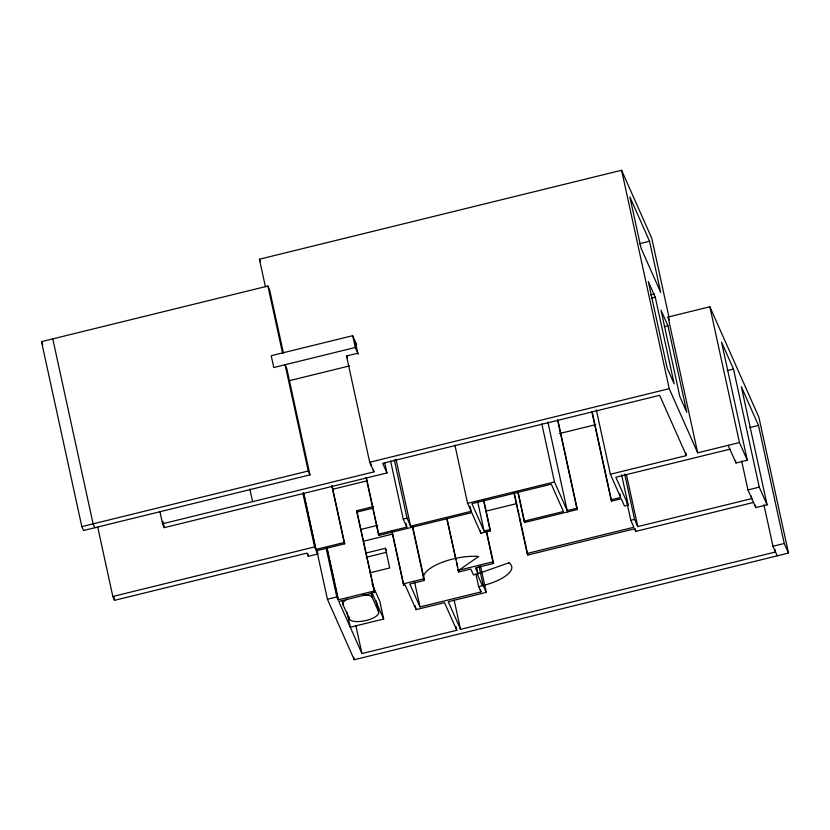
<?xml version="1.0" encoding="UTF-8"?>
<svg xmlns="http://www.w3.org/2000/svg" width="830" height="830" viewBox="0 0 830 830"><rect width="100%" height="100%" fill="white"/><g stroke="black" fill="none" stroke-linecap="round" stroke-linejoin="round"><path stroke-width="1.25" d="M458.129 570.718L478.671 556.474A35.358 12.616 -12.3 0 0 440.211 563.093A35.358 12.616 -12.3 0 0 423.881 579.133M265.424 286.827L259.406 259.23L621.587 170.264L651.768 238.262L668.97 317.153M309.974 474.885L308.252 471.004L285.084 364.744L286.807 368.624L309.974 474.885L83.55 530.495L81.828 526.614L41.5 341.649L267.914 286.028L269.636 289.909L283.404 353.03M639.525 243.719L649.548 241.26L660.701 292.419L641.009 248.046L629.856 196.886L649.548 241.26M356.693 344.72L352.688 335.694L271.223 355.707L273.796 367.514L355.261 347.5L358.27 354.275M159.827 511.176L162.566 523.772L373.946 471.855L369.692 462.258L346.525 355.997L357.803 353.227L355.23 341.421M289.473 380.648L349.534 365.895M650.678 294.889L654.434 293.965M651.529 298.167L655.285 297.244L674.168 383.823L667.175 368.084L648.303 281.495L655.285 297.244M728.169 445.326L736.023 463.005L747.301 460.235L739.457 442.556L697.677 452.817L668.077 317.039L709.847 306.778L758.9 417.293L788.5 553.071L354.254 659.736L327.414 599.26L316.707 550.145M664.176 326.657L667.932 325.733L686.815 412.313L679.884 396.709L661.012 310.13L667.932 325.733M81.828 526.614L308.252 471.004M727.236 370.626L733.502 369.08L759.243 487.148L767.086 504.827L755.808 507.597L747.965 489.918L741.667 461.034M369.692 462.258L669.219 388.689L697.677 452.817M162.566 523.772L164.288 527.641L386.946 472.944L384.736 462.829M332.488 489.316L367.576 480.695M559.327 433.592L595.67 424.67M346.94 612.042L350.25 627.221L383.668 619.014L372.099 592.962L374.61 592.35L356.537 510.772L373.593 506.58M356.537 510.772L357.108 512.058L372.95 508.168M749.729 427.564L758.496 425.417L784.246 543.484L788.5 553.071M361.257 529.343L377.557 525.338M390.577 460.92L403.256 519.103L407.022 518.179L410.58 526.199L471.15 511.322L470.05 506.259M454.902 445.108L467.591 503.302L554.482 481.96L567.762 511.882M97.733 527.216L112.839 596.48L314.601 546.918L315.753 549.491L344.16 542.519L344.73 543.806L316.323 550.778L303.905 493.85M596.334 409.875L610.372 474.262L686.4 455.587L685.85 453.066M366.051 477.426L378.407 534.105L406.814 527.123L405.995 523.325M112.839 596.48L114.55 600.339L306.924 553.091L308.355 556.308L317.755 554.004L316.925 550.228M378.407 534.105L378.978 535.392L471.72 512.608L480.871 533.223L490.478 530.858L483.641 499.504M729.892 449.196L615.839 477.209L628.206 505.055L624.44 505.978L621.234 498.747L611.627 501.102L611.056 499.816L591.832 411.659M363.727 541.17L392.424 534.126M486.235 511.083L516.312 503.696M365.76 553.112L385.411 548.288L386.272 550.217M366.248 557.283L385.898 552.448M517.868 492.304L524.166 521.157L563.435 511.519L551.296 484.17L471.928 503.665L484.056 531.013L489.908 529.571L490.478 530.858M524.166 521.157L524.736 522.444L577.369 509.516L576.798 508.23L567.191 510.595L547.883 422.045M611.056 499.816L620.664 497.461L610.372 474.262M370.045 572.793L389.706 567.959L385.411 548.288M747.965 489.918L759.243 487.148M626.951 502.658L630.8 520.286L634.556 519.362L637.762 526.594L751.804 498.581L751.254 496.05M327.414 599.26L336.814 596.946L338.111 599.883L374.04 591.053M391.791 531.19L403.276 583.874L423.746 578.842L424.452 580.419L409.833 584.009L419.99 606.917L480.985 591.935L480.435 589.414M458.004 570.428L492.885 561.869L493.591 563.435L475.414 567.907L478.018 573.769L473.422 574.9L470.818 569.027L458.7 572.005L446.519 517.744M513.967 492.999L527.143 553.454L633.881 527.237L630.8 520.286M403.276 583.874L403.857 585.16L405.102 584.86L416.1 609.625L444.507 602.642L456.77 630.271L361.942 653.563L338.816 601.46L372.234 593.253M527.143 553.454L527.839 555.021L634.577 528.803L635.718 531.387L753.526 502.451M475.901 574.09L478.63 586.644L483.226 585.513L486.276 592.381L448.262 601.719L460.526 629.348L775.511 551.981L774.961 549.46M763.922 504.806L772.969 546.254L784.246 543.484M733.502 369.08L721.561 342.168L747.301 460.235M758.496 425.417L741.346 386.759L767.086 504.827M772.969 546.254L777.222 555.841M668.077 317.039L669.364 319.944M686.4 455.587L659.653 395.319L382.682 463.358L386.946 472.944M467.591 503.302L471.15 511.322M478.63 586.644L480.985 591.935M346.525 355.997L347.386 357.927M403.256 519.103L406.814 527.123M259.406 259.23L260.423 261.512M372.006 583.739L379.808 601.304L383.668 619.014M371.197 592.672L372.255 597.517L378.605 611.835A15.096 5.385 -12.3 0 1 366.206 620.435A15.096 5.385 -12.3 0 1 349.368 619.014L343.008 604.707L342.219 601.065M334.947 583.749L327.103 548.039M316.323 550.778L317.755 554.004M41.5 341.649L42.797 344.554M94.828 527.724L93.105 523.844L52.778 338.879M755.259 505.086L755.808 507.597M709.847 306.778L739.457 442.556M735.473 460.494L736.023 463.005M621.587 170.264L669.219 388.689M626.453 474.729L637.762 526.594M624.668 474.023L634.556 519.362M635.168 528.855L635.718 531.387M621.608 474.822L628.206 505.055M619.834 493.663L620.384 496.195M592.402 412.946L611.627 501.102M557.874 420.105L577.369 509.516M557.584 420.073L576.798 508.23M541.793 423.767L554.482 481.96M518.169 492.346L524.736 522.444M514.382 493.311L517.412 507.172M517.951 509.682L519.051 514.725M519.601 517.246L527.839 555.021M483.34 499.463L489.908 529.571M486.722 531.957L493.591 563.435M486.297 531.636L492.885 561.869M477.717 501.911L484.056 531.013M480.321 530.692L480.871 533.223M480.497 565.863L486.276 592.381M479.128 566.693L483.226 585.513M476.648 567.502L478.018 573.769M447.214 519.321L455.971 559.462M456.521 561.972L457.61 566.994M458.16 569.494L458.7 572.005M454.186 600.256L460.526 629.348M455.94 626.474L456.77 630.271M412.686 526.479L424.452 580.419M412.261 526.158L423.746 578.842M395.962 459.156L410.58 526.199M394.333 459.996L407.022 518.179M414.492 581.664L419.99 606.917M415.27 605.838L416.1 609.625M352.688 335.694L355.261 347.5M392.362 532.476L403.857 585.16M373.396 469.324L373.946 471.855M370.854 463.596L371.404 466.128M366.621 478.713L378.978 535.392M357.108 512.058L374.61 592.35M376.229 600.941L378.605 611.835M332.093 485.872L344.73 543.806M331.803 485.841L344.16 542.519M355.873 625.737L361.942 653.563M348.839 616.597L349.368 619.014M353.705 657.204L354.254 659.736M335.227 585.015L338.256 598.928M326.802 548.018L338.111 599.883M326.097 547.831L336.814 596.946M267.914 286.028L282.501 352.937M303.334 492.564L315.753 549.491M303.075 494.016L314.601 546.918M307.806 553.786L308.355 556.308M249.84 489.005L252.59 501.662M162.908 521.344L164.288 527.641M113.731 596.562L114.55 600.339M343.008 604.707A15.096 5.385 -12.3 0 1 347.428 599.063M363.021 594.975A15.096 5.385 -12.3 0 1 372.255 597.517M508.925 562.813L477.188 573.976L482.396 585.721A35.358 12.616 -12.3 0 0 508.925 562.813"/></g></svg>
